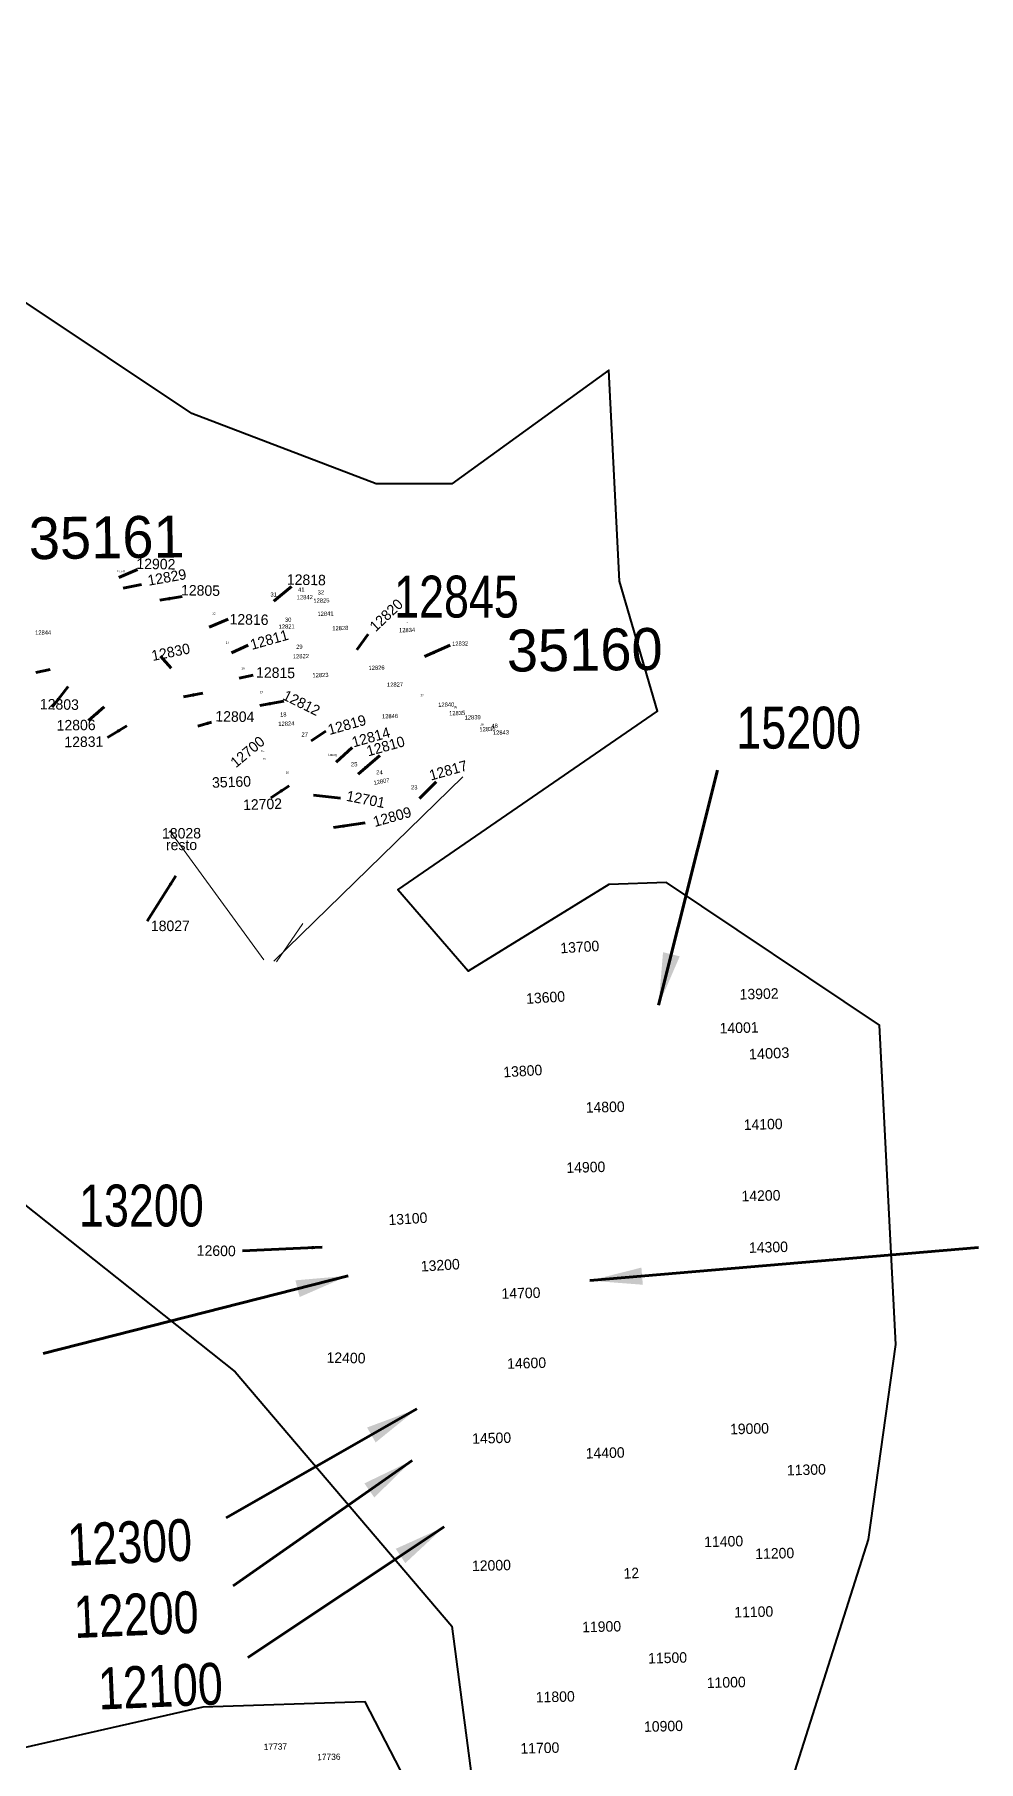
# Model space of a CAD drawing. Header units: inches. Extents: x 610851 to 630254, y 1234683 to 1264905.
# Drawn here: x 624427 to 624877, y 1245482 to 1246306 of the extents above; entities that cross this region are included whole.
import ezdxf
from ezdxf.enums import TextEntityAlignment as Align

# ---------------------------------------------------------------- set-up
doc = ezdxf.new("R2010")
doc.units = ezdxf.units.IN
doc.header["$MEASUREMENT"] = 0
doc.layers.add('CONTORNOLevel 61', color=7, linetype='Continuous', lineweight=0)
doc.layers.add('Level 7', color=7, linetype='Continuous', lineweight=0)
doc.styles.get("Standard").update_dxf_attribs({"font": 'arial.ttf'})
doc.styles.add('Styledgn000', font='dgn000.shx')
doc.styles.add('Styledgn003', font='dgn003.shx')
doc.styles.add('Styledgn032', font='dgn032.shx')
doc.styles.add('Styletxt', font='txt.shx')
doc.dimstyles.new('STANDARD-Linear', dxfattribs={"dimtxt": 1.5, "dimasz": 1.13, "dimexe": 0.125, "dimexo": 0.000625, "dimgap": 0.3, "dimtad": 1, "dimzin": 7, "dimdsep": 46, "dimtxsty": 'Styletxt', "dimsah": 1, "dimcen": 2.5, "dimclrd": 1, "dimclre": 1, "dimclrt": 2, "dimaunit": 1, "dimadec": 7, "dimazin": 0, "dimtfac": 1, "dimtofl": 0, "dimtmove": 1, "dimatfit": 3, "dimfxl": 1, "dimtolj": 1, "dimtzin": 0, "dimarcsym": 0})

msp = doc.modelspace()

# ---------------------------------------------------------------- linework, layer by layer
at = {"layer": 'CONTORNOLevel 61', "color": 3, "linetype": 'Continuous', "lineweight": 40, "flags": 128}
for points in [[(624788.77388, 1245473.91903), (624824.93683, 1245587.57397), (624837.85217, 1245680.56438), (624830.10299, 1245832.96533), (624728.50053, 1245901.09463), (624700.94965, 1245900.12509), (624633.7899, 1245858.79602), (624600.21003, 1245897.54203), (624724.19726, 1245982.78323), (624706.1158, 1246044.77684), (624700.94967, 1246145.51645), (624626.04072, 1246091.27205), (624589.87779, 1246091.27205), (624502.05351, 1246124.85193), (624300.57431, 1246259.17144), (624024.18615, 1246305.66667), (623918.2804, 1246233.34081), (623982.85704, 1245985.36637), (624197.25159, 1245858.79607), (624398.7308, 1245765.80564), (624522.718, 1245667.64908), (624626.04067, 1245546.24492), (624638.95599, 1245448.08838)], [(624662.20358, 1245360.2641), (624584.71159, 1245510.08199), (624507.21958, 1245507.49893), (624143.00713, 1245424.84083)]]:
    msp.add_lwpolyline(points, dxfattribs=at)
at = {"layer": 'Level 7', "color": 7, "linetype": 'Continuous', "lineweight": 0}
for p, q in [((624541.11458, 1245863.5382), (624631.25558, 1245951.5322)), ((624541.11458, 1245863.5382), (624631.25558, 1245951.5322)), ((624541.11458, 1245863.5382), (624631.25558, 1245951.5322)), ((624491.56136, 1245925.66357), (624491.01061, 1245924.82889)), ((624491.56136, 1245925.66357), (624491.01061, 1245924.82889)), ((624491.56136, 1245925.66357), (624491.01061, 1245924.82889)), ((624536.39958, 1245864.0892), (624491.56136, 1245925.66357)), ((624536.39958, 1245864.0892), (624491.56136, 1245925.66357)), ((624536.39958, 1245864.0892), (624491.56136, 1245925.66357)), ((624542.33258, 1245863.1322), (624554.99858, 1245881.5712)), ((624542.33258, 1245863.1322), (624554.99858, 1245881.5712)), ((624542.33258, 1245863.1322), (624554.99858, 1245881.5712))]:
    msp.add_line(p, q, dxfattribs=at)

# ---------------------------------------------------------------- texts
for s, height, rotation, style, p in [('35161', 19.999998, 0.7, 'Styledgn032', (624461.37051, 1246065.74239)), ('35161', 19.999998, 0.7, 'Styledgn032', (624461.37051, 1246065.74239)), ('35161', 19.999998, 0.7, 'Styledgn032', (624461.37051, 1246065.74239)), ('12902', 4.999998, 359, 'Styledgn032', (624484.84023, 1246053.04115)), ('12902', 4.999998, 359, 'Styledgn032', (624484.84023, 1246053.04115)), ('12902', 4.999998, 359, 'Styledgn032', (624484.84023, 1246053.04115)), ('Lote 8', 1.000002, 359.5, 'Styledgn000', (624468.09106, 1246049.62945)), ('Lote 8', 1.000002, 359.5, 'Styledgn000', (624468.09106, 1246049.62945)), ('Lote 8', 1.000002, 359.5, 'Styledgn000', (624468.09106, 1246049.62945)), ('12829', 4.999968, 10, 'Styledgn032', (624490.10503, 1246046.72258)), ('12829', 4.999968, 10, 'Styledgn032', (624490.10503, 1246046.72258)), ('12829', 4.999968, 10, 'Styledgn032', (624490.10503, 1246046.72258)), ('12818', 4.999998, 359, 'Styledgn032', (624556.63235, 1246045.502)), ('12818', 4.999998, 359, 'Styledgn032', (624556.63235, 1246045.502)), ('12818', 4.999998, 359, 'Styledgn032', (624556.63235, 1246045.502)), ('12805', 4.999998, 359, 'Styledgn032', (624506.1387, 1246040.41949)), ('12805', 4.999998, 359, 'Styledgn032', (624506.1387, 1246040.41949)), ('12805', 4.999998, 359, 'Styledgn032', (624506.1387, 1246040.41949)), ('31', 1.999998, 0.25, 'Styledgn000', (624541.03178, 1246038.47872)), ('31', 1.999998, 0.25, 'Styledgn000', (624541.03178, 1246038.47872)), ('31', 1.999998, 0.25, 'Styledgn000', (624541.03178, 1246038.47872)), ('12842', 1.999974, 1.5, 'Styledgn000', (624555.89448, 1246037.18314)), ('12842', 1.999974, 1.5, 'Styledgn000', (624555.89448, 1246037.18314)), ('12842', 1.999974, 1.5, 'Styledgn000', (624555.89448, 1246037.18314)), ('41', 1.999974, 0.75, 'Styledgn000', (624554.23044, 1246040.82211)), ('41', 1.999974, 0.75, 'Styledgn000', (624554.23044, 1246040.82211)), ('41', 1.999974, 0.75, 'Styledgn000', (624554.23044, 1246040.82211)), ('12825', 1.999956, 1.5, 'Styledgn000', (624563.82544, 1246035.61313)), ('12825', 1.999956, 1.5, 'Styledgn000', (624563.82544, 1246035.61313)), ('12825', 1.999956, 1.5, 'Styledgn000', (624563.82544, 1246035.61313)), ('32', 1.999968, 1.5, 'Styledgn000', (624563.55803, 1246039.48989)), ('32', 1.999968, 1.5, 'Styledgn000', (624563.55803, 1246039.48989)), ('32', 1.999968, 1.5, 'Styledgn000', (624563.55803, 1246039.48989)), ('22', 1.000002, 2, 'Styledgn000', (624512.53748, 1246029.38448)), ('22', 1.000002, 2, 'Styledgn000', (624512.53748, 1246029.38448)), ('22', 1.000002, 2, 'Styledgn000', (624512.53748, 1246029.38448)), ('12816', 4.999998, 359, 'Styledgn032', (624529.28127, 1246026.55559)), ('12816', 4.999998, 359, 'Styledgn032', (624529.28127, 1246026.55559)), ('12816', 4.999998, 359, 'Styledgn032', (624529.28127, 1246026.55559)), ('12841', 1.999974, 1.5, 'Styledgn000', (624565.75198, 1246029.32328)), ('12841', 1.999974, 1.5, 'Styledgn000', (624565.75198, 1246029.32328)), ('12841', 1.999974, 1.5, 'Styledgn000', (624565.75198, 1246029.32328)), ('12820', 4.99986, 43.5, 'Styledgn032', (624594.74931, 1246028.66182)), ('12820', 4.99986, 43.5, 'Styledgn032', (624594.74931, 1246028.66182)), ('12820', 4.99986, 43.5, 'Styledgn032', (624594.74931, 1246028.66182)), ('12844', 1.999998, 0.5, 'Styledgn000', (624431.04028, 1246020.34127)), ('12844', 1.999998, 0.5, 'Styledgn000', (624431.04028, 1246020.34127)), ('12844', 1.999998, 0.5, 'Styledgn000', (624431.04028, 1246020.34127)), ('12811', 4.999998, 15.7, 'Styledgn032', (624538.92857, 1246016.9287)), ('12811', 4.999998, 15.7, 'Styledgn032', (624538.92857, 1246016.9287)), ('12811', 4.999998, 15.7, 'Styledgn032', (624538.92857, 1246016.9287)), ('12821', 1.999968, 1.5, 'Styledgn000', (624547.23797, 1246023.20927)), ('12821', 1.999968, 1.5, 'Styledgn000', (624547.23797, 1246023.20927)), ('12821', 1.999968, 1.5, 'Styledgn000', (624547.23797, 1246023.20927)), ('30', 1.999998, 0.25, 'Styledgn000', (624547.9664, 1246026.4342)), ('30', 1.999998, 0.25, 'Styledgn000', (624547.9664, 1246026.4342)), ('30', 1.999998, 0.25, 'Styledgn000', (624547.9664, 1246026.4342)), ('12828', 1.999968, 1.5, 'Styledgn000', (624572.84247, 1246022.45414)), ('12828', 1.999968, 1.5, 'Styledgn000', (624572.84247, 1246022.45414)), ('12828', 1.999968, 1.5, 'Styledgn000', (624572.84247, 1246022.45414)), ('12834', 1.999968, 1.5, 'Styledgn000', (624604.67998, 1246021.50831)), ('12834', 1.999968, 1.5, 'Styledgn000', (624604.67998, 1246021.50831)), ('12834', 1.999968, 1.5, 'Styledgn000', (624604.67998, 1246021.50831)), ('35160', 19.999998, 0.7, 'Styledgn032', (624689.46303, 1246012.10984)), ('35160', 19.999998, 0.7, 'Styledgn032', (624689.46303, 1246012.10984)), ('35160', 19.999998, 0.7, 'Styledgn032', (624689.46303, 1246012.10984)), ('12830', 4.999896, 11.5, 'Styledgn032', (624491.9078, 1246011.02435)), ('12830', 4.999896, 11.5, 'Styledgn032', (624491.9078, 1246011.02435)), ('12830', 4.999896, 11.5, 'Styledgn032', (624491.9078, 1246011.02435)), ('21', 1.000002, 2, 'Styledgn000', (624518.91127, 1246015.44057)), ('21', 1.000002, 2, 'Styledgn000', (624518.91127, 1246015.44057)), ('21', 1.000002, 2, 'Styledgn000', (624518.91127, 1246015.44057)), ('29', 1.999968, 1.5, 'Styledgn000', (624553.29851, 1246013.54871)), ('29', 1.999968, 1.5, 'Styledgn000', (624553.29851, 1246013.54871)), ('29', 1.999968, 1.5, 'Styledgn000', (624553.29851, 1246013.54871)), ('12832', 1.999962, 1.5, 'Styledgn000', (624630.02197, 1246015.05431)), ('12832', 1.999962, 1.5, 'Styledgn000', (624630.02197, 1246015.05431)), ('12832', 1.999962, 1.5, 'Styledgn000', (624630.02197, 1246015.05431)), ('20', 1.000002, 2, 'Styledgn000', (624526.47348, 1246003.27148)), ('20', 1.000002, 2, 'Styledgn000', (624526.47348, 1246003.27148)), ('20', 1.000002, 2, 'Styledgn000', (624526.47348, 1246003.27148)), ('12815', 4.999998, 359, 'Styledgn032', (624541.95335, 1246001.174)), ('12815', 4.999998, 359, 'Styledgn032', (624541.95335, 1246001.174)), ('12815', 4.999998, 359, 'Styledgn032', (624541.95335, 1246001.174)), ('12822', 1.999968, 1.5, 'Styledgn000', (624554.02447, 1246009.04314)), ('12822', 1.999968, 1.5, 'Styledgn000', (624554.02447, 1246009.04314)), ('12822', 1.999968, 1.5, 'Styledgn000', (624554.02447, 1246009.04314)), ('12826', 1.999968, 1.5, 'Styledgn000', (624590.13247, 1246003.54114)), ('12826', 1.999968, 1.5, 'Styledgn000', (624590.13247, 1246003.54114)), ('12826', 1.999968, 1.5, 'Styledgn000', (624590.13247, 1246003.54114)), ('12823', 1.999968, 1.5, 'Styledgn000', (624563.34847, 1246000.03914)), ('12823', 1.999968, 1.5, 'Styledgn000', (624563.34847, 1246000.03914)), ('12823', 1.999968, 1.5, 'Styledgn000', (624563.34847, 1246000.03914)), ('12827', 1.999968, 1.5, 'Styledgn000', (624598.95247, 1245995.51714)), ('12827', 1.999968, 1.5, 'Styledgn000', (624598.95247, 1245995.51714)), ('12827', 1.999968, 1.5, 'Styledgn000', (624598.95247, 1245995.51714)), ('12803', 4.999998, 359, 'Styledgn032', (624438.7917, 1245986.05549)), ('12803', 4.999998, 359, 'Styledgn032', (624438.7917, 1245986.05549)), ('12803', 4.999998, 359, 'Styledgn032', (624438.7917, 1245986.05549)), ('19', 1.000002, 2, 'Styledgn000', (624535.29033, 1245991.90157)), ('19', 1.000002, 2, 'Styledgn000', (624535.29033, 1245991.90157)), ('19', 1.000002, 2, 'Styledgn000', (624535.29033, 1245991.90157)), ('12812', 4.999998, 333.7, 'Styledgn032', (624554.33541, 1245986.74528)), ('12812', 4.999998, 333.7, 'Styledgn032', (624554.33541, 1245986.74528)), ('12812', 4.999998, 333.7, 'Styledgn032', (624554.33541, 1245986.74528)), ('12840', 1.999956, 1.5, 'Styledgn000', (624623.38244, 1245985.93713)), ('12840', 1.999956, 1.5, 'Styledgn000', (624623.38244, 1245985.93713)), ('12840', 1.999956, 1.5, 'Styledgn000', (624623.38244, 1245985.93713)), ('12806', 4.999998, 0.7, 'Styledgn032', (624446.76433, 1245976.16244)), ('12806', 4.999998, 0.7, 'Styledgn032', (624446.76433, 1245976.16244)), ('12806', 4.999998, 0.7, 'Styledgn032', (624446.76433, 1245976.16244)), ('12804', 4.999998, 359, 'Styledgn032', (624522.5247, 1245980.24449)), ('12804', 4.999998, 359, 'Styledgn032', (624522.5247, 1245980.24449)), ('12804', 4.999998, 359, 'Styledgn032', (624522.5247, 1245980.24449)), ('18', 1.999968, 1.5, 'Styledgn000', (624545.60613, 1245981.25785)), ('18', 1.999968, 1.5, 'Styledgn000', (624545.60613, 1245981.25785)), ('18', 1.999968, 1.5, 'Styledgn000', (624545.60613, 1245981.25785)), ('12819', 4.999998, 15.7, 'Styledgn032', (624575.96915, 1245976.32686)), ('12819', 4.999998, 15.7, 'Styledgn032', (624575.96915, 1245976.32686)), ('12819', 4.999998, 15.7, 'Styledgn032', (624575.96915, 1245976.32686)), ('12846', 1.999974, 1.5, 'Styledgn000', (624596.54048, 1245980.45614)), ('12846', 1.999974, 1.5, 'Styledgn000', (624596.54048, 1245980.45614)), ('12846', 1.999974, 1.5, 'Styledgn000', (624596.54048, 1245980.45614)), ('12835', 1.999962, 1.5, 'Styledgn000', (624628.57797, 1245981.90331)), ('12835', 1.999962, 1.5, 'Styledgn000', (624628.57797, 1245981.90331)), ('12835', 1.999962, 1.5, 'Styledgn000', (624628.57797, 1245981.90331)), ('12839', 1.999962, 1.5, 'Styledgn000', (624635.98797, 1245979.86831)), ('12839', 1.999962, 1.5, 'Styledgn000', (624635.98797, 1245979.86831)), ('12839', 1.999962, 1.5, 'Styledgn000', (624635.98797, 1245979.86831)), ('12831', 4.999998, 0.7, 'Styledgn032', (624450.44858, 1245968.20889)), ('12831', 4.999998, 0.7, 'Styledgn032', (624450.44858, 1245968.20889)), ('12831', 4.999998, 0.7, 'Styledgn032', (624450.44858, 1245968.20889)), ('12700', 4.999998, 40, 'Styledgn032', (624528.54432, 1245963.4308)), ('12700', 4.999998, 40, 'Styledgn032', (624528.54432, 1245963.4308)), ('12700', 4.999998, 40, 'Styledgn032', (624528.54432, 1245963.4308)), ('12824', 1.999968, 1.5, 'Styledgn000', (624547.07347, 1245976.84414)), ('12824', 1.999968, 1.5, 'Styledgn000', (624547.07347, 1245976.84414)), ('12824', 1.999968, 1.5, 'Styledgn000', (624547.07347, 1245976.84414)), ('27', 1.999998, 0.25, 'Styledgn000', (624555.8439, 1245971.69534)), ('27', 1.999998, 0.25, 'Styledgn000', (624555.8439, 1245971.69534)), ('27', 1.999998, 0.25, 'Styledgn000', (624555.8439, 1245971.69534)), ('12814', 4.999998, 15.7, 'Styledgn032', (624587.43506, 1245970.40549)), ('12814', 4.999998, 15.7, 'Styledgn032', (624587.43506, 1245970.40549)), ('12814', 4.999998, 15.7, 'Styledgn032', (624587.43506, 1245970.40549)), ('12810', 4.999998, 15.7, 'Styledgn032', (624594.42365, 1245966.11412)), ('12810', 4.999998, 15.7, 'Styledgn032', (624594.42365, 1245966.11412)), ('12810', 4.999998, 15.7, 'Styledgn032', (624594.42365, 1245966.11412)), ('12836', 1.999956, 1.5, 'Styledgn000', (624643.03096, 1245974.25031)), ('12836', 1.999956, 1.5, 'Styledgn000', (624643.03096, 1245974.25031)), ('12836', 1.999956, 1.5, 'Styledgn000', (624643.03096, 1245974.25031)), ('48', 1.999962, 0.75, 'Styledgn000', (624646.45402, 1245975.85754)), ('48', 1.999962, 0.75, 'Styledgn000', (624646.45402, 1245975.85754)), ('48', 1.999962, 0.75, 'Styledgn000', (624646.45402, 1245975.85754)), ('12843', 1.999962, 1.5, 'Styledgn000', (624649.48545, 1245972.65213)), ('12843', 1.999962, 1.5, 'Styledgn000', (624649.48545, 1245972.65213)), ('12843', 1.999962, 1.5, 'Styledgn000', (624649.48545, 1245972.65213)), ('lote17', 0.499998, 358, 'Styledgn000', (624535.91324, 1245963.78208)), ('lote17', 0.499998, 358, 'Styledgn000', (624535.91324, 1245963.78208)), ('lote17', 0.499998, 358, 'Styledgn000', (624535.91324, 1245963.78208)), ('Lote26', 1.000002, 357, 'Styledgn000', (624569.16424, 1245961.90215)), ('Lote26', 1.000002, 357, 'Styledgn000', (624569.16424, 1245961.90215)), ('Lote26', 1.000002, 357, 'Styledgn000', (624569.16424, 1245961.90215)), ('12703', 0.499998, 358, 'Styledgn000', (624536.42255, 1245960.13796)), ('12703', 0.499998, 358, 'Styledgn000', (624536.42255, 1245960.13796)), ('12703', 0.499998, 358, 'Styledgn000', (624536.42255, 1245960.13796)), ('16', 1.000002, 2, 'Styledgn000', (624547.55433, 1245953.56557)), ('16', 1.000002, 2, 'Styledgn000', (624547.55433, 1245953.56557)), ('16', 1.000002, 2, 'Styledgn000', (624547.55433, 1245953.56557)), ('25', 1.999998, 0.25, 'Styledgn000', (624579.4729, 1245957.48134)), ('25', 1.999998, 0.25, 'Styledgn000', (624579.4729, 1245957.48134)), ('25', 1.999998, 0.25, 'Styledgn000', (624579.4729, 1245957.48134)), ('24', 1.999998, 359.5, 'Styledgn000', (624591.51992, 1245953.62251)), ('24', 1.999998, 359.5, 'Styledgn000', (624591.51992, 1245953.62251)), ('24', 1.999998, 359.5, 'Styledgn000', (624591.51992, 1245953.62251)), ('12817', 4.999998, 15.7, 'Styledgn032', (624624.34206, 1245954.57649)), ('12817', 4.999998, 15.7, 'Styledgn032', (624624.34206, 1245954.57649)), ('12817', 4.999998, 15.7, 'Styledgn032', (624624.34206, 1245954.57649)), ('35160', 4.999998, 2, 'Styledgn000', (624520.92827, 1245949.06782)), ('35160', 4.999998, 2, 'Styledgn000', (624520.92827, 1245949.06782)), ('35160', 4.999998, 2, 'Styledgn000', (624520.92827, 1245949.06782)), ('12807', 1.999986, 11, 'Styledgn000', (624592.50047, 1245949.32168)), ('12807', 1.999986, 11, 'Styledgn000', (624592.50047, 1245949.32168)), ('12807', 1.999986, 11, 'Styledgn000', (624592.50047, 1245949.32168)), ('23', 1.999998, 359.5, 'Styledgn000', (624608.12594, 1245946.46187)), ('23', 1.999998, 359.5, 'Styledgn000', (624608.12594, 1245946.46187)), ('23', 1.999998, 359.5, 'Styledgn000', (624608.12594, 1245946.46187)), ('12702', 4.999974, 2, 'Styledgn032', (624535.72867, 1245938.41727)), ('12702', 4.999974, 2, 'Styledgn032', (624535.72867, 1245938.41727)), ('12702', 4.999974, 2, 'Styledgn032', (624535.72867, 1245938.41727)), ('12701', 4.999932, 349, 'Styledgn032', (624584.98038, 1245940.75536)), ('12701', 4.999932, 349, 'Styledgn032', (624584.98038, 1245940.75536)), ('12701', 4.999932, 349, 'Styledgn032', (624584.98038, 1245940.75536)), ('12809', 4.999998, 15.7, 'Styledgn032', (624597.57081, 1245932.41991)), ('12809', 4.999998, 15.7, 'Styledgn032', (624597.57081, 1245932.41991)), ('12809', 4.999998, 15.7, 'Styledgn032', (624597.57081, 1245932.41991)), ('18028', 5, 0.25, 'Styledgn003', (624497.0662, 1245924.55191)), ('18028', 5, 0.25, 'Styledgn003', (624497.0662, 1245924.55191)), ('18028', 5, 0.25, 'Styledgn003', (624497.0662, 1245924.55191)), ('resto', 5, 0.25, 'Styledgn003', (624497.0662, 1245919.01075)), ('resto', 5, 0.25, 'Styledgn003', (624497.0662, 1245919.01075)), ('resto', 5, 0.25, 'Styledgn003', (624497.0662, 1245919.01075)), ('18027', 5, 0.25, 'Styledgn003', (624491.75758, 1245880.3772)), ('18027', 5, 0.25, 'Styledgn003', (624491.75758, 1245880.3772)), ('18027', 5, 0.25, 'Styledgn003', (624491.75758, 1245880.3772)), ('13700', 4.999998, 3.54829682, 'Styledgn032', (624687.09769, 1245870.31054)), ('13700', 4.999998, 3.54829682, 'Styledgn032', (624687.09769, 1245870.31054)), ('13700', 4.999998, 3.54829682, 'Styledgn032', (624687.09769, 1245870.31054)), ('13600', 4.999998, 3.54829682, 'Styledgn032', (624670.78053, 1245846.20428)), ('13600', 4.999998, 3.54829682, 'Styledgn032', (624670.78053, 1245846.20428)), ('13600', 4.999998, 3.54829682, 'Styledgn032', (624670.78053, 1245846.20428)), ('13902', 4.999998, 1.46741759, 'Styledgn032', (624772.66164, 1245847.92283)), ('13902', 4.999998, 1.46741759, 'Styledgn032', (624772.66164, 1245847.92283)), ('13902', 4.999998, 1.46741759, 'Styledgn032', (624772.66164, 1245847.92283)), ('14001', 4.999998, 1.46741759, 'Styledgn032', (624763.13588, 1245831.74697)), ('13800', 4.999998, 3.54829682, 'Styledgn032', (624659.89341, 1245811.12487)), ('13800', 4.999998, 3.54829682, 'Styledgn032', (624659.89341, 1245811.12487)), ('13800', 4.999998, 3.54829682, 'Styledgn032', (624659.89341, 1245811.12487)), ('14800', 4.999998, 1.46741759, 'Styledgn032', (624699.22098, 1245793.93805)), ('14800', 4.999998, 1.46741759, 'Styledgn032', (624699.22098, 1245793.93805)), ('14800', 4.999998, 1.46741759, 'Styledgn032', (624699.22098, 1245793.93805)), ('14100', 4.999998, 1.46741759, 'Styledgn032', (624774.60401, 1245785.68847)), ('14100', 4.999998, 1.46741759, 'Styledgn032', (624774.60401, 1245785.68847)), ('14100', 4.999998, 1.46741759, 'Styledgn032', (624774.60401, 1245785.68847)), ('14900', 4.999998, 1.46741759, 'Styledgn032', (624689.98093, 1245765.20528)), ('14900', 4.999998, 1.46741759, 'Styledgn032', (624689.98093, 1245765.20528)), ('14900', 4.999998, 1.46741759, 'Styledgn032', (624689.98093, 1245765.20528)), ('14200', 4.999998, 1.46741759, 'Styledgn032', (624773.55697, 1245751.63809)), ('14200', 4.999998, 1.46741759, 'Styledgn032', (624773.55697, 1245751.63809)), ('14200', 4.999998, 1.46741759, 'Styledgn032', (624773.55697, 1245751.63809)), ('13100', 4.999998, 3.54829682, 'Styledgn032', (624605.09481, 1245740.62007)), ('13100', 4.999998, 3.54829682, 'Styledgn032', (624605.09481, 1245740.62007)), ('13100', 4.999998, 3.54829682, 'Styledgn032', (624605.09481, 1245740.62007)), ('12600', 4.999998, 359, 'Styledgn032', (624513.63941, 1245725.36913)), ('12600', 4.999998, 359, 'Styledgn032', (624513.63941, 1245725.36913)), ('12600', 4.999998, 359, 'Styledgn032', (624513.63941, 1245725.36913)), ('14300', 4.999998, 1.46741759, 'Styledgn032', (624777.13095, 1245727.04716)), ('14300', 4.999998, 1.46741759, 'Styledgn032', (624777.13095, 1245727.04716)), ('14300', 4.999998, 1.46741759, 'Styledgn032', (624777.13095, 1245727.04716)), ('13200', 4.999998, 3.54829682, 'Styledgn032', (624620.53402, 1245718.4689)), ('13200', 4.999998, 3.54829682, 'Styledgn032', (624620.53402, 1245718.4689)), ('13200', 4.999998, 3.54829682, 'Styledgn032', (624620.53402, 1245718.4689)), ('14700', 4.999998, 1.46741759, 'Styledgn032', (624659.03635, 1245705.14573)), ('14700', 4.999998, 1.46741759, 'Styledgn032', (624659.03635, 1245705.14573)), ('14700', 4.999998, 1.46741759, 'Styledgn032', (624659.03635, 1245705.14573)), ('12400', 4.999998, 359, 'Styledgn032', (624575.5598, 1245674.24053)), ('12400', 4.999998, 359, 'Styledgn032', (624575.5598, 1245674.24053)), ('12400', 4.999998, 359, 'Styledgn032', (624575.5598, 1245674.24053)), ('14600', 4.999998, 1.46741759, 'Styledgn032', (624661.7343, 1245671.74752)), ('14600', 4.999998, 1.46741759, 'Styledgn032', (624661.7343, 1245671.74752)), ('14600', 4.999998, 1.46741759, 'Styledgn032', (624661.7343, 1245671.74752)), ('19000', 4.999998, 1.46741759, 'Styledgn032', (624768.07919, 1245640.45807)), ('19000', 4.999998, 1.46741759, 'Styledgn032', (624768.07919, 1245640.45807)), ('19000', 4.999998, 1.46741759, 'Styledgn032', (624768.07919, 1245640.45807)), ('14500', 4.999998, 1.46741759, 'Styledgn032', (624645.04421, 1245635.97622)), ('14500', 4.999998, 1.46741759, 'Styledgn032', (624645.04421, 1245635.97622)), ('14500', 4.999998, 1.46741759, 'Styledgn032', (624645.04421, 1245635.97622)), ('14400', 4.999998, 1.46741759, 'Styledgn032', (624699.20683, 1245628.90544)), ('14400', 4.999998, 1.46741759, 'Styledgn032', (624699.20683, 1245628.90544)), ('14400', 4.999998, 1.46741759, 'Styledgn032', (624699.20683, 1245628.90544)), ('11300', 4.999998, 1.46741759, 'Styledgn032', (624795.22301, 1245620.86433)), ('11300', 4.999998, 1.46741759, 'Styledgn032', (624795.22301, 1245620.86433)), ('11300', 4.999998, 1.46741759, 'Styledgn032', (624795.22301, 1245620.86433)), ('11400', 4.999998, 1.46741759, 'Styledgn032', (624755.76283, 1245586.63979)), ('11400', 4.999998, 1.46741759, 'Styledgn032', (624755.76283, 1245586.63979)), ('11400', 4.999998, 1.46741759, 'Styledgn032', (624755.76283, 1245586.63979)), ('11200', 4.999998, 1.46741759, 'Styledgn032', (624780.11989, 1245580.96113)), ('11200', 4.999998, 1.46741759, 'Styledgn032', (624780.11989, 1245580.96113)), ('11200', 4.999998, 1.46741759, 'Styledgn032', (624780.11989, 1245580.96113)), ('12000', 4.999998, 1.46741759, 'Styledgn032', (624644.94722, 1245575.21694)), ('12000', 4.999998, 1.46741759, 'Styledgn032', (624644.94722, 1245575.21694)), ('12000', 4.999998, 1.46741759, 'Styledgn032', (624644.94722, 1245575.21694)), ('12', 4.999998, 2.46741759, 'Styledgn000', (624711.71341, 1245571.51414)), ('12', 4.999998, 2.46741759, 'Styledgn000', (624711.71341, 1245571.51414)), ('12', 4.999998, 2.46741759, 'Styledgn000', (624711.71341, 1245571.51414)), ('11100', 4.999998, 1.46741759, 'Styledgn032', (624770.10911, 1245553.05201)), ('11100', 4.999998, 1.46741759, 'Styledgn032', (624770.10911, 1245553.05201)), ('11100', 4.999998, 1.46741759, 'Styledgn032', (624770.10911, 1245553.05201)), ('11900', 4.999998, 1.46741759, 'Styledgn032', (624697.51499, 1245545.99913)), ('11900', 4.999998, 1.46741759, 'Styledgn032', (624697.51499, 1245545.99913)), ('11900', 4.999998, 1.46741759, 'Styledgn032', (624697.51499, 1245545.99913)), ('11500', 4.999998, 1.46741759, 'Styledgn032', (624728.99833, 1245531.09405)), ('11500', 4.999998, 1.46741759, 'Styledgn032', (624728.99833, 1245531.09405)), ('11500', 4.999998, 1.46741759, 'Styledgn032', (624728.99833, 1245531.09405)), ('11000', 4.999998, 1.46741759, 'Styledgn032', (624756.97892, 1245519.40303)), ('11000', 4.999998, 1.46741759, 'Styledgn032', (624756.97892, 1245519.40303)), ('11000', 4.999998, 1.46741759, 'Styledgn032', (624756.97892, 1245519.40303)), ('11800', 4.999998, 1.46741759, 'Styledgn032', (624675.40513, 1245512.52358)), ('11800', 4.999998, 1.46741759, 'Styledgn032', (624675.40513, 1245512.52358)), ('11800', 4.999998, 1.46741759, 'Styledgn032', (624675.40513, 1245512.52358)), ('10900', 4.999998, 1.46741759, 'Styledgn032', (624727.03919, 1245498.48662)), ('10900', 4.999998, 1.46741759, 'Styledgn032', (624727.03919, 1245498.48662)), ('10900', 4.999998, 1.46741759, 'Styledgn032', (624727.03919, 1245498.48662)), ('17737', 3, 1, 'Styledgn000', (624541.86158, 1245488.75445)), ('17737', 3, 1, 'Styledgn000', (624541.86158, 1245488.75445)), ('17737', 3, 1, 'Styledgn000', (624541.86158, 1245488.75445)), ('17736', 3, 1, 'Styledgn000', (624567.36658, 1245483.84945)), ('17736', 3, 1, 'Styledgn000', (624567.36658, 1245483.84945)), ('17736', 3, 1, 'Styledgn000', (624567.36658, 1245483.84945)), ('11700', 4.999998, 1.46741759, 'Styledgn032', (624668.04702, 1245488.09415)), ('11700', 4.999998, 1.46741759, 'Styledgn032', (624668.04702, 1245488.09415)), ('11700', 4.999998, 1.46741759, 'Styledgn032', (624668.04702, 1245488.09415))]:
    msp.add_text(s, height=height, rotation=rotation, dxfattribs=dict(at, style=style)).set_placement(p, align=Align.MIDDLE_CENTER)
at = {"layer": 'Level 7', "color": 7, "linetype": 'Continuous', "lineweight": 0, "style": 'Styledgn003', "width": 0.8}
for s, p in [('12845', (624628.25908, 1246037.4782)), ('12845', (624628.25908, 1246037.4782)), ('12845', (624628.25908, 1246037.4782)), ('15200', (624791.55732, 1245974.9542)), ('15200', (624791.55732, 1245974.9542)), ('15200', (624791.55732, 1245974.9542)), ('13200', (624477.91977, 1245746.91702)), ('13200', (624477.91977, 1245746.91702)), ('13200', (624477.91977, 1245746.91702))]:
    msp.add_text(s, height=19.999998, dxfattribs=at).set_placement(p, align=Align.MIDDLE_CENTER)
at = {"layer": 'Level 7', "color": 7, "linetype": 'Continuous', "lineweight": 0, "style": 'Styledgn000'}
for s, height, p in [('44', 0.499998, (624604.474, 1246025.1042)), ('44', 0.499998, (624604.474, 1246025.1042)), ('44', 0.499998, (624604.474, 1246025.1042)), ('37', 1.000002, (624611.91068, 1245990.35121)), ('37', 1.000002, (624611.91068, 1245990.35121)), ('37', 1.000002, (624611.91068, 1245990.35121)), ('38', 1.000002, (624627.75968, 1245984.73221)), ('38', 1.000002, (624627.75968, 1245984.73221)), ('38', 1.000002, (624627.75968, 1245984.73221)), ('39', 1.000002, (624640.40968, 1245976.42621)), ('39', 1.000002, (624640.40968, 1245976.42621)), ('39', 1.000002, (624640.40968, 1245976.42621))]:
    msp.add_text(s, height=height, dxfattribs=at).set_placement(p, align=Align.MIDDLE_CENTER)
at = {"layer": 'Level 7', "color": 7, "linetype": 'Continuous', "lineweight": 0}
msp.add_text('14003', height=5, rotation=2.46741759, dxfattribs=at).set_placement((624767.82723, 1245816.61498))
msp.add_text('14003', height=5, rotation=2.46741759, dxfattribs=at).set_placement((624767.82723, 1245816.61498))
msp.add_text('14003', height=5, rotation=2.46741759, dxfattribs=at).set_placement((624767.82723, 1245816.61498))
at = {"layer": 'Level 7', "color": 7, "linetype": 'Continuous', "lineweight": 0, "style": 'Styledgn003', "width": 0.8}
for s, p in [('12300', (624472.31024, 1245586.26321)), ('12300', (624472.31024, 1245586.26321)), ('12300', (624472.31024, 1245586.26321)), ('12200', (624475.42405, 1245551.79431)), ('12200', (624475.42405, 1245551.79431)), ('12200', (624475.42405, 1245551.79431)), ('12100', (624486.99401, 1245517.66677)), ('12100', (624486.99401, 1245517.66677)), ('12100', (624486.99401, 1245517.66677))]:
    msp.add_text(s, height=19.999998, rotation=2.46741759, dxfattribs=at).set_placement(p, align=Align.MIDDLE_CENTER)

# ---------------------------------------------------------------- leaders
at = {"layer": 'Level 7', "color": 7, "linetype": 'Continuous', "lineweight": 0}
for points, override in [([(624467.09658, 1246046.6562), (624476.13258, 1246050.3772)], {"dimscale": 1, "dimtxt": 1, "dimasz": 1, "dimgap": 0.5, "dimtad": 1, "dimclrd": 0, "dimlwd": 65534}), ([(624467.09658, 1246046.6562), (624476.13258, 1246050.3772)], {"dimscale": 1, "dimtxt": 1, "dimasz": 1, "dimgap": 0.5, "dimtad": 1, "dimclrd": 0, "dimlwd": 65534}), ([(624467.09658, 1246046.6562), (624476.13258, 1246050.3772)], {"dimscale": 1, "dimtxt": 1, "dimasz": 1, "dimgap": 0.5, "dimtad": 1, "dimclrd": 0, "dimlwd": 65534}), ([(624469.28158, 1246041.4852), (624478.00558, 1246043.2302)], {"dimscale": 1, "dimtxt": 1, "dimasz": 1, "dimgap": 0.5, "dimtad": 1, "dimclrd": 0, "dimlwd": 65534}), ([(624469.28158, 1246041.4852), (624478.00558, 1246043.2302)], {"dimscale": 1, "dimtxt": 1, "dimasz": 1, "dimgap": 0.5, "dimtad": 1, "dimclrd": 0, "dimlwd": 65534}), ([(624469.28158, 1246041.4852), (624478.00558, 1246043.2302)], {"dimscale": 1, "dimtxt": 1, "dimasz": 1, "dimgap": 0.5, "dimtad": 1, "dimclrd": 0, "dimlwd": 65534}), ([(624486.67658, 1246035.7952), (624497.41158, 1246037.4822)], {"dimscale": 1, "dimtxt": 5, "dimasz": 5, "dimgap": 2.5, "dimtad": 1, "dimclrd": 0, "dimlwd": 65534}), ([(624486.67658, 1246035.7952), (624497.41158, 1246037.4822)], {"dimscale": 1, "dimtxt": 5, "dimasz": 5, "dimgap": 2.5, "dimtad": 1, "dimclrd": 0, "dimlwd": 65534}), ([(624486.67658, 1246035.7952), (624497.41158, 1246037.4822)], {"dimscale": 1, "dimtxt": 5, "dimasz": 5, "dimgap": 2.5, "dimtad": 1, "dimclrd": 0, "dimlwd": 65534}), ([(624541.13058, 1246035.2542), (624549.57358, 1246042.2182)], {"dimscale": 1, "dimtxt": 2, "dimasz": 2, "dimgap": 1, "dimtad": 1, "dimclrd": 0, "dimlwd": 65534}), ([(624541.13058, 1246035.2542), (624549.57358, 1246042.2182)], {"dimscale": 1, "dimtxt": 2, "dimasz": 2, "dimgap": 1, "dimtad": 1, "dimclrd": 0, "dimlwd": 65534}), ([(624541.13058, 1246035.2542), (624549.57358, 1246042.2182)], {"dimscale": 1, "dimtxt": 2, "dimasz": 2, "dimgap": 1, "dimtad": 1, "dimclrd": 0, "dimlwd": 65534}), ([(624510.23558, 1246022.9562), (624519.34658, 1246026.7852)], {"dimscale": 1, "dimtxt": 2, "dimasz": 2, "dimgap": 1, "dimtad": 1, "dimclrd": 0, "dimlwd": 65534}), ([(624510.23558, 1246022.9562), (624519.34658, 1246026.7852)], {"dimscale": 1, "dimtxt": 2, "dimasz": 2, "dimgap": 1, "dimtad": 1, "dimclrd": 0, "dimlwd": 65534}), ([(624510.23558, 1246022.9562), (624519.34658, 1246026.7852)], {"dimscale": 1, "dimtxt": 2, "dimasz": 2, "dimgap": 1, "dimtad": 1, "dimclrd": 0, "dimlwd": 65534}), ([(624520.84858, 1246010.6122), (624528.89558, 1246014.2852)], {"dimscale": 1, "dimtxt": 5, "dimasz": 5, "dimgap": 2.5, "dimtad": 1, "dimclrd": 0, "dimlwd": 65534}), ([(624520.84858, 1246010.6122), (624528.89558, 1246014.2852)], {"dimscale": 1, "dimtxt": 5, "dimasz": 5, "dimgap": 2.5, "dimtad": 1, "dimclrd": 0, "dimlwd": 65534}), ([(624520.84858, 1246010.6122), (624528.89558, 1246014.2852)], {"dimscale": 1, "dimtxt": 5, "dimasz": 5, "dimgap": 2.5, "dimtad": 1, "dimclrd": 0, "dimlwd": 65534}), ([(624580.67858, 1246012.0622), (624586.09658, 1246019.5802)], {"dimscale": 1, "dimtxt": 0.5, "dimasz": 0.5, "dimgap": 0.25, "dimtad": 1, "dimclrd": 0, "dimlwd": 65534}), ([(624580.67858, 1246012.0622), (624586.09658, 1246019.5802)], {"dimscale": 1, "dimtxt": 0.5, "dimasz": 0.5, "dimgap": 0.25, "dimtad": 1, "dimclrd": 0, "dimlwd": 65534}), ([(624580.67858, 1246012.0622), (624586.09658, 1246019.5802)], {"dimscale": 1, "dimtxt": 0.5, "dimasz": 0.5, "dimgap": 0.25, "dimtad": 1, "dimclrd": 0, "dimlwd": 65534}), ([(624613.06658, 1246008.8562), (624625.26858, 1246014.2312)], {"dimscale": 1, "dimtxt": 5, "dimasz": 5, "dimgap": 2.5, "dimtad": 1, "dimclrd": 0, "dimlwd": 65534}), ([(624613.06658, 1246008.8562), (624625.26858, 1246014.2312)], {"dimscale": 1, "dimtxt": 5, "dimasz": 5, "dimgap": 2.5, "dimtad": 1, "dimclrd": 0, "dimlwd": 65534}), ([(624613.06658, 1246008.8562), (624625.26858, 1246014.2312)], {"dimscale": 1, "dimtxt": 5, "dimasz": 5, "dimgap": 2.5, "dimtad": 1, "dimclrd": 0, "dimlwd": 65534}), ([(624492.17458, 1246003.2552), (624486.97658, 1246008.9972)], {"dimscale": 1, "dimtxt": 5, "dimasz": 5, "dimgap": 2.5, "dimtad": 1, "dimclrd": 0, "dimlwd": 65534}), ([(624492.17458, 1246003.2552), (624486.97658, 1246008.9972)], {"dimscale": 1, "dimtxt": 5, "dimasz": 5, "dimgap": 2.5, "dimtad": 1, "dimclrd": 0, "dimlwd": 65534}), ([(624492.17458, 1246003.2552), (624486.97658, 1246008.9972)], {"dimscale": 1, "dimtxt": 5, "dimasz": 5, "dimgap": 2.5, "dimtad": 1, "dimclrd": 0, "dimlwd": 65534}), ([(624434.45858, 1246002.7232), (624427.55058, 1246001.2572)], {"dimscale": 1, "dimtxt": 2, "dimasz": 2, "dimgap": 1, "dimtad": 1, "dimclrd": 0, "dimlwd": 65534}), ([(624434.45858, 1246002.7232), (624427.55058, 1246001.2572)], {"dimscale": 1, "dimtxt": 2, "dimasz": 2, "dimgap": 1, "dimtad": 1, "dimclrd": 0, "dimlwd": 65534}), ([(624434.45858, 1246002.7232), (624427.55058, 1246001.2572)], {"dimscale": 1, "dimtxt": 2, "dimasz": 2, "dimgap": 1, "dimtad": 1, "dimclrd": 0, "dimlwd": 65534}), ([(624524.52658, 1245998.4892), (624531.31158, 1245999.9972)], {"dimscale": 1, "dimtxt": 2, "dimasz": 2, "dimgap": 1, "dimtad": 1, "dimclrd": 0, "dimlwd": 65534}), ([(624524.52658, 1245998.4892), (624531.31158, 1245999.9972)], {"dimscale": 1, "dimtxt": 2, "dimasz": 2, "dimgap": 1, "dimtad": 1, "dimclrd": 0, "dimlwd": 65534}), ([(624524.52658, 1245998.4892), (624531.31158, 1245999.9972)], {"dimscale": 1, "dimtxt": 2, "dimasz": 2, "dimgap": 1, "dimtad": 1, "dimclrd": 0, "dimlwd": 65534}), ([(624435.41858, 1245984.7362), (624442.91558, 1245994.6342)], {"dimscale": 1, "dimtxt": 5, "dimasz": 5, "dimgap": 2.5, "dimtad": 1, "dimclrd": 0, "dimlwd": 65534}), ([(624435.41858, 1245984.7362), (624442.91558, 1245994.6342)], {"dimscale": 1, "dimtxt": 5, "dimasz": 5, "dimgap": 2.5, "dimtad": 1, "dimclrd": 0, "dimlwd": 65534}), ([(624435.41858, 1245984.7362), (624442.91558, 1245994.6342)], {"dimscale": 1, "dimtxt": 5, "dimasz": 5, "dimgap": 2.5, "dimtad": 1, "dimclrd": 0, "dimlwd": 65534}), ([(624498.06458, 1245989.6302), (624507.16058, 1245991.4652)], {"dimscale": 1, "dimtxt": 5, "dimasz": 5, "dimgap": 2.5, "dimtad": 1, "dimclrd": 0, "dimlwd": 65534}), ([(624498.06458, 1245989.6302), (624507.16058, 1245991.4652)], {"dimscale": 1, "dimtxt": 5, "dimasz": 5, "dimgap": 2.5, "dimtad": 1, "dimclrd": 0, "dimlwd": 65534}), ([(624498.06458, 1245989.6302), (624507.16058, 1245991.4652)], {"dimscale": 1, "dimtxt": 5, "dimasz": 5, "dimgap": 2.5, "dimtad": 1, "dimclrd": 0, "dimlwd": 65534}), ([(624534.47258, 1245985.4982), (624545.93258, 1245987.6202)], {"dimscale": 1, "dimtxt": 5, "dimasz": 5, "dimgap": 2.5, "dimtad": 1, "dimclrd": 0, "dimlwd": 65534}), ([(624534.47258, 1245985.4982), (624545.93258, 1245987.6202)], {"dimscale": 1, "dimtxt": 5, "dimasz": 5, "dimgap": 2.5, "dimtad": 1, "dimclrd": 0, "dimlwd": 65534}), ([(624534.47258, 1245985.4982), (624545.93258, 1245987.6202)], {"dimscale": 1, "dimtxt": 5, "dimasz": 5, "dimgap": 2.5, "dimtad": 1, "dimclrd": 0, "dimlwd": 65534}), ([(624460.21958, 1245984.8462), (624452.68958, 1245978.3472)], {"dimscale": 1, "dimtxt": 5, "dimasz": 5, "dimgap": 2.5, "dimtad": 1, "dimclrd": 0, "dimlwd": 65534}), ([(624460.21958, 1245984.8462), (624452.68958, 1245978.3472)], {"dimscale": 1, "dimtxt": 5, "dimasz": 5, "dimgap": 2.5, "dimtad": 1, "dimclrd": 0, "dimlwd": 65534}), ([(624460.21958, 1245984.8462), (624452.68958, 1245978.3472)], {"dimscale": 1, "dimtxt": 5, "dimasz": 5, "dimgap": 2.5, "dimtad": 1, "dimclrd": 0, "dimlwd": 65534}), ([(624471.03158, 1245975.7722), (624461.72858, 1245970.3232)], {"dimscale": 1, "dimtxt": 5, "dimasz": 5, "dimgap": 2.5, "dimtad": 1, "dimclrd": 0, "dimlwd": 65534}), ([(624471.03158, 1245975.7722), (624461.72858, 1245970.3232)], {"dimscale": 1, "dimtxt": 5, "dimasz": 5, "dimgap": 2.5, "dimtad": 1, "dimclrd": 0, "dimlwd": 65534}), ([(624471.03158, 1245975.7722), (624461.72858, 1245970.3232)], {"dimscale": 1, "dimtxt": 5, "dimasz": 5, "dimgap": 2.5, "dimtad": 1, "dimclrd": 0, "dimlwd": 65534}), ([(624504.91358, 1245975.5982), (624511.41658, 1245977.5912)], {"dimscale": 1, "dimtxt": 5, "dimasz": 5, "dimgap": 2.5, "dimtad": 1, "dimclrd": 0, "dimlwd": 65534}), ([(624504.91358, 1245975.5982), (624511.41658, 1245977.5912)], {"dimscale": 1, "dimtxt": 5, "dimasz": 5, "dimgap": 2.5, "dimtad": 1, "dimclrd": 0, "dimlwd": 65534}), ([(624504.91358, 1245975.5982), (624511.41658, 1245977.5912)], {"dimscale": 1, "dimtxt": 5, "dimasz": 5, "dimgap": 2.5, "dimtad": 1, "dimclrd": 0, "dimlwd": 65534}), ([(624558.86558, 1245968.6882), (624565.96758, 1245973.3352)], {"dimscale": 1, "dimtxt": 2, "dimasz": 2, "dimgap": 1, "dimtad": 1, "dimclrd": 0, "dimlwd": 65534}), ([(624558.86558, 1245968.6882), (624565.96758, 1245973.3352)], {"dimscale": 1, "dimtxt": 2, "dimasz": 2, "dimgap": 1, "dimtad": 1, "dimclrd": 0, "dimlwd": 65534}), ([(624558.86558, 1245968.6882), (624565.96758, 1245973.3352)], {"dimscale": 1, "dimtxt": 2, "dimasz": 2, "dimgap": 1, "dimtad": 1, "dimclrd": 0, "dimlwd": 65534}), ([(624570.87858, 1245958.5142), (624578.45558, 1245965.5512)], {"dimscale": 1, "dimtxt": 1, "dimasz": 1, "dimgap": 0.5, "dimtad": 1, "dimclrd": 0, "dimlwd": 65534}), ([(624570.87858, 1245958.5142), (624578.45558, 1245965.5512)], {"dimscale": 1, "dimtxt": 1, "dimasz": 1, "dimgap": 0.5, "dimtad": 1, "dimclrd": 0, "dimlwd": 65534}), ([(624570.87858, 1245958.5142), (624578.45558, 1245965.5512)], {"dimscale": 1, "dimtxt": 1, "dimasz": 1, "dimgap": 0.5, "dimtad": 1, "dimclrd": 0, "dimlwd": 65534}), ([(624581.33858, 1245952.8272), (624591.75458, 1245961.6912)], {"dimscale": 1, "dimtxt": 5, "dimasz": 5, "dimgap": 2.5, "dimtad": 1, "dimclrd": 0, "dimlwd": 65534}), ([(624581.33858, 1245952.8272), (624591.75458, 1245961.6912)], {"dimscale": 1, "dimtxt": 5, "dimasz": 5, "dimgap": 2.5, "dimtad": 1, "dimclrd": 0, "dimlwd": 65534}), ([(624581.33858, 1245952.8272), (624591.75458, 1245961.6912)], {"dimscale": 1, "dimtxt": 5, "dimasz": 5, "dimgap": 2.5, "dimtad": 1, "dimclrd": 0, "dimlwd": 65534}), ([(624724.74919, 1245842.57066), (624752.85188, 1245954.7245)], {"dimscale": 1, "dimtxt": 25, "dimasz": 25, "dimgap": 12.5, "dimtad": 1, "dimclrd": 0, "dimlwd": 65534}), ([(624724.74919, 1245842.57066), (624752.85188, 1245954.7245)], {"dimscale": 1, "dimtxt": 25, "dimasz": 25, "dimgap": 12.5, "dimtad": 1, "dimclrd": 0, "dimlwd": 65534}), ([(624724.74919, 1245842.57066), (624752.85188, 1245954.7245)], {"dimscale": 1, "dimtxt": 25, "dimasz": 25, "dimgap": 12.5, "dimtad": 1, "dimclrd": 0, "dimlwd": 65534}), ([(624548.40758, 1245947.2102), (624539.74458, 1245941.5242)], {"dimscale": 1, "dimtxt": 5, "dimasz": 5, "dimgap": 2.5, "dimtad": 1, "dimclrd": 0, "dimlwd": 65534}), ([(624548.40758, 1245947.2102), (624539.74458, 1245941.5242)], {"dimscale": 1, "dimtxt": 5, "dimasz": 5, "dimgap": 2.5, "dimtad": 1, "dimclrd": 0, "dimlwd": 65534}), ([(624548.40758, 1245947.2102), (624539.74458, 1245941.5242)], {"dimscale": 1, "dimtxt": 5, "dimasz": 5, "dimgap": 2.5, "dimtad": 1, "dimclrd": 0, "dimlwd": 65534}), ([(624610.64458, 1245941.2082), (624618.57658, 1245949.1402)], {"dimscale": 1, "dimtxt": 2, "dimasz": 2, "dimgap": 1, "dimtad": 1, "dimclrd": 0, "dimlwd": 65534}), ([(624610.64458, 1245941.2082), (624618.57658, 1245949.1402)], {"dimscale": 1, "dimtxt": 2, "dimasz": 2, "dimgap": 1, "dimtad": 1, "dimclrd": 0, "dimlwd": 65534}), ([(624610.64458, 1245941.2082), (624618.57658, 1245949.1402)], {"dimscale": 1, "dimtxt": 2, "dimasz": 2, "dimgap": 1, "dimtad": 1, "dimclrd": 0, "dimlwd": 65534}), ([(624560.05358, 1245942.6832), (624572.90758, 1245941.3302)], {"dimscale": 1, "dimtxt": 2, "dimasz": 2, "dimgap": 1, "dimtad": 1, "dimclrd": 0, "dimlwd": 65534}), ([(624560.05358, 1245942.6832), (624572.90758, 1245941.3302)], {"dimscale": 1, "dimtxt": 2, "dimasz": 2, "dimgap": 1, "dimtad": 1, "dimclrd": 0, "dimlwd": 65534}), ([(624560.05358, 1245942.6832), (624572.90758, 1245941.3302)], {"dimscale": 1, "dimtxt": 2, "dimasz": 2, "dimgap": 1, "dimtad": 1, "dimclrd": 0, "dimlwd": 65534}), ([(624569.64158, 1245927.2452), (624584.61858, 1245929.5492)], {"dimscale": 1, "dimtxt": 5, "dimasz": 5, "dimgap": 2.5, "dimtad": 1, "dimclrd": 0, "dimlwd": 65534}), ([(624569.64158, 1245927.2452), (624584.61858, 1245929.5492)], {"dimscale": 1, "dimtxt": 5, "dimasz": 5, "dimgap": 2.5, "dimtad": 1, "dimclrd": 0, "dimlwd": 65534}), ([(624569.64158, 1245927.2452), (624584.61858, 1245929.5492)], {"dimscale": 1, "dimtxt": 5, "dimasz": 5, "dimgap": 2.5, "dimtad": 1, "dimclrd": 0, "dimlwd": 65534}), ([(624494.37958, 1245904.23434), (624480.65058, 1245882.6812)], {"dimscale": 1, "dimtxt": 5, "dimasz": 5, "dimgap": 2.5, "dimtad": 1, "dimclrd": 0, "dimlwd": 65534}), ([(624494.37958, 1245904.23434), (624480.65058, 1245882.6812)], {"dimscale": 1, "dimtxt": 5, "dimasz": 5, "dimgap": 2.5, "dimtad": 1, "dimclrd": 0, "dimlwd": 65534}), ([(624494.37958, 1245904.23434), (624480.65058, 1245882.6812)], {"dimscale": 1, "dimtxt": 5, "dimasz": 5, "dimgap": 2.5, "dimtad": 1, "dimclrd": 0, "dimlwd": 65534}), ([(624564.19803, 1245727.07302), (624526.13703, 1245725.36902)], {"dimscale": 1, "dimtxt": 5, "dimasz": 5, "dimgap": 2.5, "dimtad": 1, "dimclrd": 0, "dimlwd": 65534}), ([(624564.19803, 1245727.07302), (624526.13703, 1245725.36902)], {"dimscale": 1, "dimtxt": 5, "dimasz": 5, "dimgap": 2.5, "dimtad": 1, "dimclrd": 0, "dimlwd": 65534}), ([(624564.19803, 1245727.07302), (624526.13703, 1245725.36902)], {"dimscale": 1, "dimtxt": 5, "dimasz": 5, "dimgap": 2.5, "dimtad": 1, "dimclrd": 0, "dimlwd": 65534}), ([(624691.94929, 1245711.08768), (624877.35071, 1245726.94014)], {"dimscale": 1, "dimtxt": 25, "dimasz": 25, "dimgap": 12.5, "dimtad": 1, "dimclrd": 0, "dimlwd": 65534}), ([(624691.94929, 1245711.08768), (624877.35071, 1245726.94014)], {"dimscale": 1, "dimtxt": 25, "dimasz": 25, "dimgap": 12.5, "dimtad": 1, "dimclrd": 0, "dimlwd": 65534}), ([(624691.94929, 1245711.08768), (624877.35071, 1245726.94014)], {"dimscale": 1, "dimtxt": 25, "dimasz": 25, "dimgap": 12.5, "dimtad": 1, "dimclrd": 0, "dimlwd": 65534}), ([(624576.63858, 1245713.4282), (624431.04058, 1245676.2542)], {"dimscale": 1, "dimtxt": 25, "dimasz": 25, "dimgap": 12.5, "dimtad": 1, "dimclrd": 0, "dimlwd": 65534}), ([(624576.63858, 1245713.4282), (624431.04058, 1245676.2542)], {"dimscale": 1, "dimtxt": 25, "dimasz": 25, "dimgap": 12.5, "dimtad": 1, "dimclrd": 0, "dimlwd": 65534}), ([(624576.63858, 1245713.4282), (624431.04058, 1245676.2542)], {"dimscale": 1, "dimtxt": 25, "dimasz": 25, "dimgap": 12.5, "dimtad": 1, "dimclrd": 0, "dimlwd": 65534}), ([(624609.36419, 1245649.84751), (624518.37674, 1245597.88821)], {"dimscale": 1, "dimtxt": 25, "dimasz": 25, "dimgap": 12.5, "dimtad": 1, "dimclrd": 0, "dimlwd": 65534}), ([(624609.36419, 1245649.84751), (624518.37674, 1245597.88821)], {"dimscale": 1, "dimtxt": 25, "dimasz": 25, "dimgap": 12.5, "dimtad": 1, "dimclrd": 0, "dimlwd": 65534}), ([(624609.36419, 1245649.84751), (624518.37674, 1245597.88821)], {"dimscale": 1, "dimtxt": 25, "dimasz": 25, "dimgap": 12.5, "dimtad": 1, "dimclrd": 0, "dimlwd": 65534}), ([(624607.15701, 1245625.34477), (624521.73461, 1245565.39765)], {"dimscale": 1, "dimtxt": 25, "dimasz": 25, "dimgap": 12.5, "dimtad": 1, "dimclrd": 0, "dimlwd": 65534}), ([(624607.15701, 1245625.34477), (624521.73461, 1245565.39765)], {"dimscale": 1, "dimtxt": 25, "dimasz": 25, "dimgap": 12.5, "dimtad": 1, "dimclrd": 0, "dimlwd": 65534}), ([(624607.15701, 1245625.34477), (624521.73461, 1245565.39765)], {"dimscale": 1, "dimtxt": 25, "dimasz": 25, "dimgap": 12.5, "dimtad": 1, "dimclrd": 0, "dimlwd": 65534}), ([(624622.39667, 1245593.55638), (624528.75694, 1245531.32638)], {"dimscale": 1, "dimtxt": 25, "dimasz": 25, "dimgap": 12.5, "dimtad": 1, "dimclrd": 0, "dimlwd": 65534}), ([(624622.39667, 1245593.55638), (624528.75694, 1245531.32638)], {"dimscale": 1, "dimtxt": 25, "dimasz": 25, "dimgap": 12.5, "dimtad": 1, "dimclrd": 0, "dimlwd": 65534}), ([(624622.39667, 1245593.55638), (624528.75694, 1245531.32638)], {"dimscale": 1, "dimtxt": 25, "dimasz": 25, "dimgap": 12.5, "dimtad": 1, "dimclrd": 0, "dimlwd": 65534})]:
    msp.add_leader(points, dimstyle='STANDARD-Linear', override=override, dxfattribs=at)

doc.saveas('drawing.dxf')
